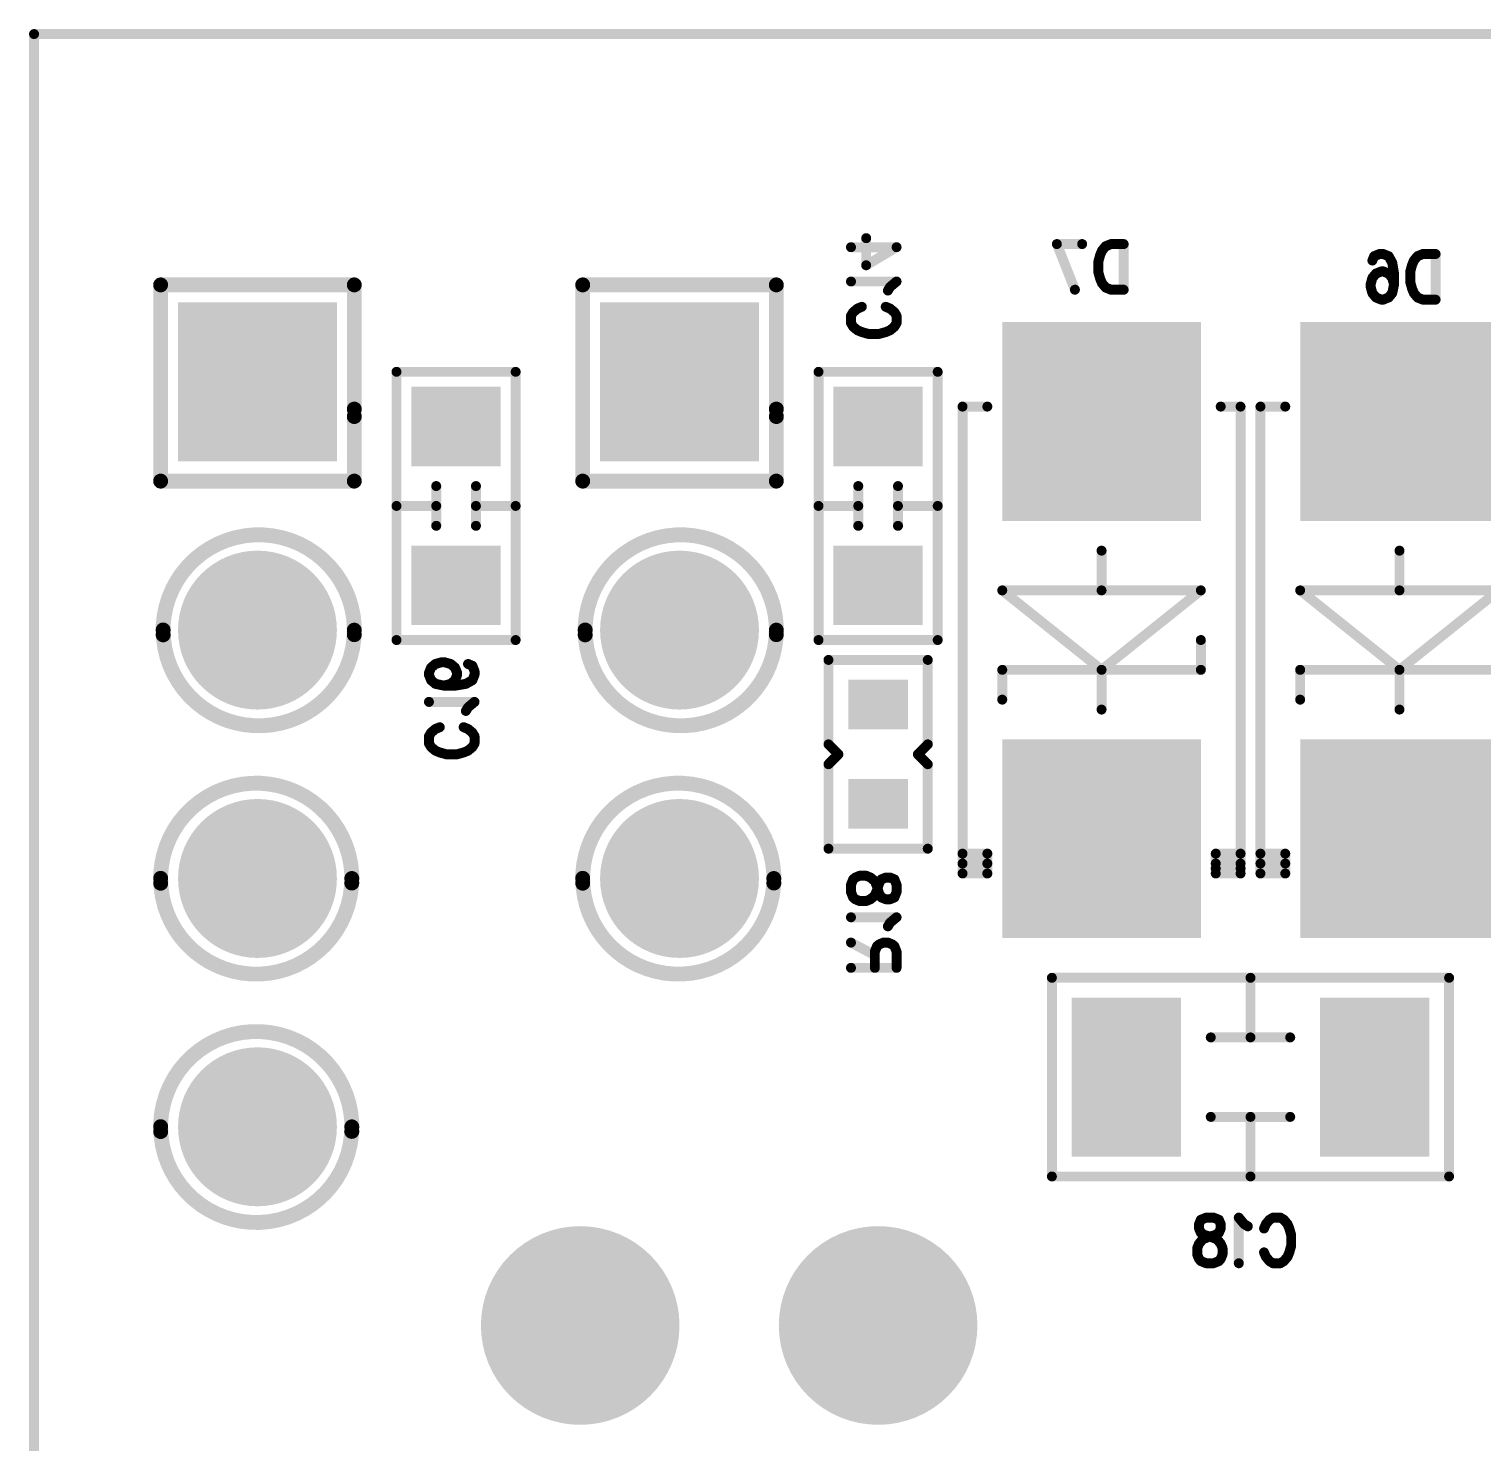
# Model space of a CAD drawing. Extents: x 100 to 134.1, y 89.8 to 141.6.
# Drawn here: x 99.95 to 114.59, y 127.32 to 141.55 of the extents above; entities that cross this region are included whole.
import ezdxf

# ---------------------------------------------------------------- set-up
doc = ezdxf.new("R2010")
doc.units = 0
doc.layers.get('0').update_dxf_attribs({"linetype": 'CONTINUOUS'})
doc.layers.add('MASK-BOTTOM_PHO', color=5, linetype='CONTINUOUS')
doc.layers.add('SILK-BOTTOM_PHO', color=14, linetype='CONTINUOUS')

# ---------------------------------------------------------------- blocks, each defined once
blk = doc.blocks.new('SQUARE_21')
blk.add_solid([(0.999998, 0.999998), (0.999998, -0.999998), (-0.999998, 0.999998), (-0.999998, -0.999998)])
blk = doc.blocks.new('SQUARE_28')
blk.add_solid([(0.799972, 0.799972), (0.799972, -0.799972), (-0.799972, 0.799972), (-0.799972, -0.799972)])
blk = doc.blocks.new('ROUND_49')
at = {"const_width": 0.799972}
blk.add_lwpolyline([(-0.399986, 0, 1), (0.399986, 0, 1)], format="xyb", close=True, dxfattribs=at)
blk = doc.blocks.new('ROUND_123')
at = {"const_width": 0.999998}
blk.add_lwpolyline([(-0.499998, 0, 1), (0.499998, 0, 1)], format="xyb", close=True, dxfattribs=at)
blk = doc.blocks.new('ROUND_1')
at = {"const_width": 0.050038}
blk.add_lwpolyline([(-0.025018, 0, 1), (0.025018, 0, 1)], format="xyb", close=True, dxfattribs=at)
blk = doc.blocks.new('SQUARE_16')
blk.add_solid([(0.250062, 0.250062), (0.250062, -0.250062), (-0.250062, 0.250062), (-0.250062, -0.250062)])
blk = doc.blocks.new('SQUARE_152')
blk.add_solid([(0.550036, 0.550036), (0.550036, -0.550036), (-0.550036, 0.550036), (-0.550036, -0.550036)])
blk = doc.blocks.new('SQUARE_165')
blk.add_solid([(0.40005, 0.40005), (0.40005, -0.40005), (-0.40005, 0.40005), (-0.40005, -0.40005)])
blk = doc.blocks.new('ROUND_61')
at = {"const_width": 0.075056}
blk.add_lwpolyline([(-0.037528, 0, 1), (0.037528, 0, 1)], format="xyb", close=True, dxfattribs=at)

msp = doc.modelspace()

# ---------------------------------------------------------------- linework, layer by layer
at = {"layer": 'MASK-BOTTOM_PHO'}
for points, const_width in [([(133.999986, 141.500098), (100.000054, 141.500098)], 0.100076), ([(100.000054, 141.500098), (100.000054, 100.000054)], 0.100076), ([(104.199944, 137.54989), (104.30002, 137.54989)], 0.8001), ([(108.450126, 137.54989), (108.549948, 137.54989)], 0.8001), ([(104.199944, 135.949944), (104.30002, 135.949944)], 0.8001), ([(108.450126, 135.949944), (108.549948, 135.949944)], 0.8001), ([(108.549948, 134.750048), (108.450126, 134.750048)], 0.500124), ([(108.549948, 133.75005), (108.450126, 133.75005)], 0.500124), ([(111.000032, 130.750056), (111.000032, 131.249928)], 1.100072), ([(113.4999, 130.750056), (113.4999, 131.249928)], 1.100072)]:
    msp.add_lwpolyline(points, dxfattribs=dict(at, const_width=const_width))
at = {"layer": 'SILK-BOTTOM_PHO'}
for points, const_width in [([(133.999986, 141.500098), (100.000054, 141.500098)], 0.100076), ([(100.000054, 141.500098), (100.000054, 100.000054)], 0.100076), ([(108.685838, 139.35456), (108.226606, 139.35456)], 0.100076), ([(108.379768, 139.172696), (108.379768, 139.445492)], 0.100076), ([(108.685838, 139.35456), (108.379768, 139.172696)], 0.100076), ([(110.300008, 139.386056), (110.481872, 138.92657)], 0.100076), ([(110.554516, 139.386056), (110.300008, 139.386056)], 0.100076), ([(110.79099, 139.363958), (110.754668, 139.32027)], 0.100076), ([(110.845346, 139.386056), (110.79099, 139.363958)], 0.100076), ([(110.972854, 139.386056), (110.845346, 139.386056)], 0.100076), ([(110.972854, 139.386056), (110.972854, 138.92657)], 0.100076), ([(110.73638, 139.276582), (110.718092, 139.21105)], 0.100076), ([(110.718092, 139.21105), (110.718092, 139.101576)], 0.100076), ([(110.754668, 139.32027), (110.73638, 139.276582)], 0.100076), ([(113.477294, 139.220194), (113.495328, 139.264136)], 0.100076), ([(113.495328, 139.264136), (113.549938, 139.28598)], 0.100076), ([(113.549938, 139.28598), (113.58626, 139.28598)], 0.100076), ([(113.58626, 139.28598), (113.64087, 139.264136)], 0.100076), ([(113.64087, 139.264136), (113.677192, 139.19835)], 0.100076), ([(113.677192, 139.19835), (113.69548, 139.08913)], 0.100076), ([(113.895378, 139.220194), (113.877344, 139.176506)], 0.100076), ([(113.9317, 139.264136), (113.895378, 139.220194)], 0.100076), ([(113.98631, 139.28598), (113.9317, 139.264136)], 0.100076), ([(114.113564, 139.28598), (113.98631, 139.28598)], 0.100076), ([(114.113564, 139.28598), (114.113564, 138.826494)], 0.100076), ([(110.718092, 139.101576), (110.73638, 139.036044)], 0.100076), ([(110.73638, 139.036044), (110.754668, 138.992102)], 0.100076), ([(113.459006, 138.979656), (113.477294, 139.045188)], 0.100076), ([(113.477294, 139.045188), (113.513616, 139.08913)], 0.100076), ([(113.513616, 139.08913), (113.568226, 139.110974)], 0.100076), ([(113.568226, 139.110974), (113.58626, 139.110974)], 0.100076), ([(113.58626, 139.110974), (113.64087, 139.08913)], 0.100076), ([(113.64087, 139.08913), (113.677192, 139.045188)], 0.100076), ([(113.677192, 139.045188), (113.69548, 138.979656)], 0.100076), ([(113.69548, 139.08913), (113.69548, 138.979656)], 0.100076), ([(113.877344, 139.176506), (113.859056, 139.110974)], 0.100076), ([(113.859056, 139.110974), (113.859056, 139.0015)], 0.100076), ([(103.225092, 138.975084), (101.27488, 138.975084)], 0.150114), ([(101.27488, 138.975084), (101.27488, 136.99998)], 0.150114), ([(103.225092, 137.649966), (103.225092, 138.975084)], 0.150114), ([(107.47502, 138.975084), (105.525062, 138.975084)], 0.150114), ([(105.525062, 138.975084), (105.525062, 136.99998)], 0.150114), ([(107.47502, 137.649966), (107.47502, 138.975084)], 0.150114), ([(108.685838, 139.00912), (108.226606, 139.00912)], 0.100076), ([(108.598462, 138.918188), (108.620306, 138.95451)], 0.100076), ([(108.620306, 138.95451), (108.685838, 139.00912)], 0.100076), ([(110.754668, 138.992102), (110.79099, 138.948414)], 0.100076), ([(110.79099, 138.948414), (110.845346, 138.92657)], 0.100076), ([(110.845346, 138.92657), (110.972854, 138.92657)], 0.100076), ([(113.459006, 138.957812), (113.459006, 138.979656)], 0.100076), ([(113.477294, 138.89228), (113.459006, 138.957812)], 0.100076), ([(113.513616, 138.848338), (113.477294, 138.89228)], 0.100076), ([(113.677192, 138.89228), (113.64087, 138.848338)], 0.100076), ([(113.69548, 138.979656), (113.677192, 138.89228)], 0.100076), ([(113.859056, 139.0015), (113.877344, 138.935968)], 0.100076), ([(113.877344, 138.935968), (113.895378, 138.89228)], 0.100076), ([(113.895378, 138.89228), (113.9317, 138.848338)], 0.100076), ([(108.292138, 138.736324), (108.335826, 138.754612)], 0.100076), ([(108.576618, 138.754612), (108.620306, 138.736324)], 0.100076), ([(113.568226, 138.826494), (113.513616, 138.848338)], 0.100076), ([(113.58626, 138.826494), (113.568226, 138.826494)], 0.100076), ([(113.64087, 138.848338), (113.58626, 138.826494)], 0.100076), ([(113.9317, 138.848338), (113.98631, 138.826494)], 0.100076), ([(113.98631, 138.826494), (114.113564, 138.826494)], 0.100076), ([(108.226606, 138.66368), (108.24845, 138.700002)], 0.100076), ([(108.226606, 138.591036), (108.226606, 138.66368)], 0.100076), ([(108.24845, 138.700002), (108.292138, 138.736324)], 0.100076), ([(108.620306, 138.736324), (108.663994, 138.700002)], 0.100076), ([(108.663994, 138.700002), (108.685838, 138.66368)], 0.100076), ([(108.685838, 138.66368), (108.685838, 138.591036)], 0.100076), ([(108.24845, 138.55446), (108.226606, 138.591036)], 0.100076), ([(108.292138, 138.518138), (108.24845, 138.55446)], 0.100076), ([(108.335826, 138.500104), (108.292138, 138.518138)], 0.100076), ([(108.401612, 138.481816), (108.335826, 138.500104)], 0.100076), ([(108.510832, 138.481816), (108.401612, 138.481816)], 0.100076), ([(108.576618, 138.500104), (108.510832, 138.481816)], 0.100076), ([(108.620306, 138.518138), (108.576618, 138.500104)], 0.100076), ([(108.663994, 138.55446), (108.620306, 138.518138)], 0.100076), ([(108.685838, 138.591036), (108.663994, 138.55446)], 0.100076), ([(104.84993, 138.100054), (103.650034, 138.100054)], 0.100076), ([(103.650034, 138.100054), (103.650034, 135.400034)], 0.100076), ([(104.84993, 135.400034), (104.84993, 138.100054)], 0.100076), ([(109.100112, 138.100054), (107.899962, 138.100054)], 0.100076), ([(107.899962, 138.100054), (107.899962, 135.400034)], 0.100076), ([(109.100112, 135.400034), (109.100112, 138.100054)], 0.100076), ([(103.225092, 136.99998), (103.225092, 137.724896)], 0.150114), ([(107.47502, 136.99998), (107.47502, 137.724896)], 0.150114), ([(109.599984, 137.750042), (109.350048, 137.750042)], 0.100076), ([(109.350048, 137.750042), (109.350048, 133.150102)], 0.100076), ([(111.949992, 137.750042), (112.14989, 137.750042)], 0.100076), ([(112.14989, 137.750042), (112.14989, 133.150102)], 0.100076), ([(112.599978, 137.750042), (112.350042, 137.750042)], 0.100076), ([(112.350042, 137.750042), (112.350042, 133.150102)], 0.100076), ([(101.27488, 136.99998), (103.225092, 136.99998)], 0.150114), ([(105.525062, 136.99998), (107.47502, 136.99998)], 0.150114), ([(104.050084, 136.549892), (104.050084, 136.949942)], 0.100076), ([(104.44988, 136.549892), (104.44988, 136.949942)], 0.100076), ([(108.300012, 136.549892), (108.300012, 136.949942)], 0.100076), ([(108.700062, 136.549892), (108.700062, 136.949942)], 0.100076), ([(103.650034, 136.750044), (104.050084, 136.750044)], 0.100076), ([(104.84993, 136.750044), (104.44988, 136.750044)], 0.100076), ([(107.899962, 136.750044), (108.300012, 136.750044)], 0.100076), ([(109.100112, 136.750044), (108.700062, 136.750044)], 0.100076), ([(110.750096, 135.899906), (110.750096, 136.299956)], 0.100076), ([(113.75009, 135.899906), (113.75009, 136.299956)], 0.100076), ([(109.750098, 135.899906), (111.750094, 135.899906)], 0.100076), ([(110.750096, 135.10006), (109.750098, 135.899906)], 0.100076), ([(111.750094, 135.899906), (110.750096, 135.10006)], 0.100076), ([(112.750092, 135.899906), (114.750088, 135.899906)], 0.100076), ([(113.75009, 135.10006), (112.750092, 135.899906)], 0.100076), ([(114.750088, 135.899906), (113.75009, 135.10006)], 0.100076), ([(103.650034, 135.400034), (104.84993, 135.400034)], 0.100076), ([(107.899962, 135.400034), (109.100112, 135.400034)], 0.100076), ([(111.750094, 135.10006), (111.750094, 135.400034)], 0.100076), ([(103.976678, 135.068056), (103.998522, 135.122666)], 0.100076), ([(103.998522, 135.122666), (104.04221, 135.158988)], 0.100076), ([(104.04221, 135.158988), (104.107742, 135.177276)], 0.100076), ([(104.107742, 135.177276), (104.129586, 135.177276)], 0.100076), ([(104.129586, 135.177276), (104.195372, 135.158988)], 0.100076), ([(104.195372, 135.158988), (104.23906, 135.122666)], 0.100076), ([(104.23906, 135.122666), (104.260904, 135.068056)], 0.100076), ([(104.370378, 135.158988), (104.414066, 135.140954)], 0.100076), ([(104.414066, 135.140954), (104.43591, 135.086344)], 0.100076), ([(104.43591, 135.086344), (104.43591, 135.050022)], 0.100076), ([(108.000038, 135.199882), (109.000036, 135.199882)], 0.100076), ([(108.000038, 134.349998), (108.000038, 135.199882)], 0.100076), ([(109.000036, 135.199882), (109.000036, 134.349998)], 0.100076), ([(109.750098, 134.800086), (109.750098, 135.10006)], 0.100076), ([(109.750098, 135.10006), (111.750094, 135.10006)], 0.100076), ([(110.750096, 135.10006), (110.750096, 134.70001)], 0.100076), ([(112.750092, 134.800086), (112.750092, 135.10006)], 0.100076), ([(112.750092, 135.10006), (114.750088, 135.10006)], 0.100076), ([(113.75009, 135.10006), (113.75009, 134.70001)], 0.100076), ([(103.976678, 135.050022), (103.976678, 135.068056)], 0.100076), ([(103.998522, 134.995412), (103.976678, 135.050022)], 0.100076), ([(104.04221, 134.95909), (103.998522, 134.995412)], 0.100076), ([(104.129586, 134.940802), (104.04221, 134.95909)], 0.100076), ([(104.195372, 134.95909), (104.129586, 134.940802)], 0.100076), ([(104.23906, 134.940802), (104.129586, 134.940802)], 0.100076), ([(104.23906, 134.995412), (104.195372, 134.95909)], 0.100076), ([(104.260904, 135.050022), (104.23906, 134.995412)], 0.100076), ([(104.348534, 134.95909), (104.23906, 134.940802)], 0.100076), ([(104.260904, 135.068056), (104.260904, 135.050022)], 0.100076), ([(104.414066, 134.995412), (104.348534, 134.95909)], 0.100076), ([(104.43591, 135.050022), (104.414066, 134.995412)], 0.100076), ([(104.43591, 134.777226), (103.976678, 134.777226)], 0.100076), ([(104.348534, 134.686294), (104.370378, 134.722616)], 0.100076), ([(104.370378, 134.722616), (104.43591, 134.777226)], 0.100076), ([(103.998522, 134.468108), (104.04221, 134.50443)], 0.100076), ([(104.04221, 134.50443), (104.085898, 134.522718)], 0.100076), ([(104.326436, 134.522718), (104.370378, 134.50443)], 0.100076), ([(104.370378, 134.50443), (104.414066, 134.468108)], 0.100076), ([(103.976678, 134.431786), (103.998522, 134.468108)], 0.100076), ([(103.976678, 134.359142), (103.976678, 134.431786)], 0.100076), ([(103.998522, 134.32282), (103.976678, 134.359142)], 0.100076), ([(104.414066, 134.468108), (104.43591, 134.431786)], 0.100076), ([(104.43591, 134.359142), (104.414066, 134.32282)], 0.100076), ([(104.43591, 134.431786), (104.43591, 134.359142)], 0.100076), ([(108.100114, 134.249922), (108.000038, 134.349998)], 0.100076), ([(109.000036, 134.349998), (108.89996, 134.249922)], 0.100076), ([(104.04221, 134.286244), (103.998522, 134.32282)], 0.100076), ([(104.085898, 134.26821), (104.04221, 134.286244)], 0.100076), ([(104.151684, 134.249922), (104.085898, 134.26821)], 0.100076), ([(104.260904, 134.249922), (104.151684, 134.249922)], 0.100076), ([(104.326436, 134.26821), (104.260904, 134.249922)], 0.100076), ([(104.370378, 134.286244), (104.326436, 134.26821)], 0.100076), ([(104.414066, 134.32282), (104.370378, 134.286244)], 0.100076), ([(108.000038, 134.1501), (108.100114, 134.249922)], 0.100076), ([(108.89996, 134.249922), (109.000036, 134.1501)], 0.100076), ([(108.000038, 133.299962), (108.000038, 134.1501)], 0.100076), ([(109.000036, 134.1501), (109.000036, 133.299962)], 0.100076), ([(109.000036, 133.299962), (108.000038, 133.299962)], 0.100076), ([(109.350048, 133.249924), (109.350048, 133.050026)], 0.100076), ([(109.599984, 133.249924), (109.350048, 133.249924)], 0.100076), ([(109.599984, 133.050026), (109.599984, 133.249924)], 0.100076), ([(111.899954, 133.249924), (111.899954, 133.050026)], 0.100076), ([(112.14989, 133.249924), (111.899954, 133.249924)], 0.100076), ([(112.14989, 133.050026), (112.14989, 133.249924)], 0.100076), ([(112.350042, 133.249924), (112.350042, 133.050026)], 0.100076), ([(112.599978, 133.249924), (112.350042, 133.249924)], 0.100076), ([(112.599978, 133.050026), (112.599978, 133.249924)], 0.100076), ([(109.350048, 133.150102), (109.599984, 133.150102)], 0.100076), ([(109.350048, 133.050026), (109.599984, 133.050026)], 0.100076), ([(112.14989, 133.150102), (111.899954, 133.150102)], 0.100076), ([(111.899954, 133.100064), (112.14989, 133.100064)], 0.100076), ([(111.899954, 133.050026), (112.14989, 133.050026)], 0.100076), ([(112.350042, 133.150102), (112.599978, 133.150102)], 0.100076), ([(112.350042, 133.050026), (112.599978, 133.050026)], 0.100076), ([(108.24845, 132.990844), (108.226606, 132.936488)], 0.100076), ([(108.226606, 132.936488), (108.226606, 132.86359)], 0.100076), ([(108.270294, 133.009132), (108.24845, 132.990844)], 0.100076), ([(108.313982, 133.027166), (108.270294, 133.009132)], 0.100076), ([(108.379768, 133.027166), (108.313982, 133.027166)], 0.100076), ([(108.423456, 133.009132), (108.379768, 133.027166)], 0.100076), ([(108.467144, 132.97281), (108.423456, 133.009132)], 0.100076), ([(108.488988, 132.9182), (108.467144, 132.97281)], 0.100076), ([(108.488988, 132.881878), (108.510832, 132.954522)], 0.100076), ([(108.510832, 132.845556), (108.488988, 132.9182)], 0.100076), ([(108.510832, 132.954522), (108.53293, 132.990844)], 0.100076), ([(108.53293, 132.990844), (108.576618, 133.009132)], 0.100076), ([(108.576618, 133.009132), (108.620306, 133.009132)], 0.100076), ([(108.620306, 133.009132), (108.663994, 132.990844)], 0.100076), ([(108.663994, 132.990844), (108.685838, 132.936488)], 0.100076), ([(108.685838, 132.936488), (108.685838, 132.86359)], 0.100076), ([(108.226606, 132.86359), (108.24845, 132.80898)], 0.100076), ([(108.24845, 132.80898), (108.270294, 132.790946)], 0.100076), ([(108.270294, 132.790946), (108.313982, 132.772658)], 0.100076), ([(108.313982, 132.772658), (108.379768, 132.772658)], 0.100076), ([(108.379768, 132.772658), (108.423456, 132.790946)], 0.100076), ([(108.423456, 132.790946), (108.467144, 132.827268)], 0.100076), ([(108.467144, 132.827268), (108.488988, 132.881878)], 0.100076), ([(108.53293, 132.80898), (108.510832, 132.845556)], 0.100076), ([(108.576618, 132.790946), (108.53293, 132.80898)], 0.100076), ([(108.620306, 132.790946), (108.576618, 132.790946)], 0.100076), ([(108.663994, 132.80898), (108.620306, 132.790946)], 0.100076), ([(108.685838, 132.86359), (108.663994, 132.80898)], 0.100076), ([(108.685838, 132.609082), (108.226606, 132.609082)], 0.100076), ([(108.620306, 132.554472), (108.685838, 132.609082)], 0.100076), ([(108.598462, 132.51815), (108.620306, 132.554472)], 0.100076), ([(108.467144, 132.22732), (108.226606, 132.354574)], 0.100076), ([(108.488988, 132.318252), (108.467144, 132.263642)], 0.100076), ([(108.510832, 132.336286), (108.488988, 132.318252)], 0.100076), ([(108.554774, 132.354574), (108.510832, 132.336286)], 0.100076), ([(108.598462, 132.354574), (108.554774, 132.354574)], 0.100076), ([(108.64215, 132.336286), (108.598462, 132.354574)], 0.100076), ([(108.663994, 132.318252), (108.64215, 132.336286)], 0.100076), ([(108.685838, 132.263642), (108.663994, 132.318252)], 0.100076), ([(108.467144, 132.263642), (108.467144, 132.100066)], 0.100076), ([(108.685838, 132.100066), (108.685838, 132.263642)], 0.100076), ([(108.685838, 132.100066), (108.226606, 132.100066)], 0.100076), ([(114.249962, 131.99999), (110.24997, 131.99999)], 0.100076), ([(110.24997, 131.99999), (110.24997, 129.999994)], 0.100076), ([(112.249966, 131.99999), (112.249966, 131.400042)], 0.100076), ([(114.249962, 129.999994), (114.249962, 131.99999)], 0.100076), ([(112.650016, 131.400042), (111.849916, 131.400042)], 0.100076), ([(112.650016, 130.599942), (111.849916, 130.599942)], 0.100076), ([(112.249966, 130.599942), (112.249966, 129.999994)], 0.100076), ([(110.24997, 129.999994), (114.249962, 129.999994)], 0.100076), ([(111.731806, 129.520188), (111.750094, 129.56413)], 0.100076), ([(111.731806, 129.4765), (111.731806, 129.520188)], 0.100076), ([(111.750094, 129.56413), (111.80445, 129.585974)], 0.100076), ([(111.80445, 129.585974), (111.877348, 129.585974)], 0.100076), ([(111.877348, 129.585974), (111.931704, 129.56413)], 0.100076), ([(111.931704, 129.56413), (111.949992, 129.520188)], 0.100076), ([(111.949992, 129.520188), (111.949992, 129.4765)], 0.100076), ([(112.186466, 129.520188), (112.131856, 129.585974)], 0.100076), ([(112.131856, 129.585974), (112.131856, 129.126488)], 0.100076), ([(112.222788, 129.498344), (112.186466, 129.520188)], 0.100076), ([(112.386364, 129.4765), (112.404652, 129.520188)], 0.100076), ([(112.404652, 129.520188), (112.440974, 129.56413)], 0.100076), ([(112.440974, 129.56413), (112.477296, 129.585974)], 0.100076), ([(112.477296, 129.585974), (112.54994, 129.585974)], 0.100076), ([(112.54994, 129.585974), (112.586262, 129.56413)], 0.100076), ([(112.586262, 129.56413), (112.622838, 129.520188)], 0.100076), ([(112.622838, 129.520188), (112.640872, 129.4765)], 0.100076), ([(111.750094, 129.432812), (111.731806, 129.4765)], 0.100076), ([(111.786416, 129.410968), (111.750094, 129.432812)], 0.100076), ([(111.822738, 129.389124), (111.768128, 129.36728)], 0.100076), ([(111.85906, 129.389124), (111.786416, 129.410968)], 0.100076), ([(111.895382, 129.410968), (111.822738, 129.389124)], 0.100076), ([(111.91367, 129.36728), (111.85906, 129.389124)], 0.100076), ([(111.931704, 129.432812), (111.895382, 129.410968)], 0.100076), ([(111.949992, 129.4765), (111.931704, 129.432812)], 0.100076), ([(112.640872, 129.4765), (112.65916, 129.410968)], 0.100076), ([(112.65916, 129.410968), (112.65916, 129.301494)], 0.100076), ([(111.731806, 129.323338), (111.713518, 129.27965)], 0.100076), ([(111.713518, 129.27965), (111.713518, 129.214118)], 0.100076), ([(111.768128, 129.36728), (111.731806, 129.323338)], 0.100076), ([(111.949992, 129.323338), (111.91367, 129.36728)], 0.100076), ([(111.96828, 129.27965), (111.949992, 129.323338)], 0.100076), ([(111.96828, 129.214118), (111.96828, 129.27965)], 0.100076), ([(112.404652, 129.192274), (112.386364, 129.235962)], 0.100076), ([(112.640872, 129.235962), (112.622838, 129.192274)], 0.100076), ([(112.65916, 129.301494), (112.640872, 129.235962)], 0.100076), ([(111.713518, 129.214118), (111.731806, 129.17043)], 0.100076), ([(111.731806, 129.17043), (111.750094, 129.148332)], 0.100076), ([(111.750094, 129.148332), (111.80445, 129.126488)], 0.100076), ([(111.80445, 129.126488), (111.877348, 129.126488)], 0.100076), ([(111.877348, 129.126488), (111.931704, 129.148332)], 0.100076), ([(111.931704, 129.148332), (111.949992, 129.17043)], 0.100076), ([(111.949992, 129.17043), (111.96828, 129.214118)], 0.100076), ([(112.440974, 129.148332), (112.404652, 129.192274)], 0.100076), ([(112.477296, 129.126488), (112.440974, 129.148332)], 0.100076), ([(112.54994, 129.126488), (112.477296, 129.126488)], 0.100076), ([(112.586262, 129.148332), (112.54994, 129.126488)], 0.100076), ([(112.622838, 129.192274), (112.586262, 129.148332)], 0.100076)]:
    msp.add_lwpolyline(points, dxfattribs=dict(at, const_width=const_width))
at = {"layer": 'SILK-BOTTOM_PHO', "const_width": 0.150114}
for points in [[(103.225092, 135.453882, 1.0455973), (101.300026, 135.452358)], [(107.47502, 135.453882, 1.0455909), (105.549954, 135.452358)], [(101.300026, 135.501126, 1.000924), (103.225092, 135.499348)], [(105.549954, 135.501126, 1.000924), (107.47502, 135.499348)], [(103.199946, 132.954014, 1.0454787), (101.275134, 132.952236)], [(107.450128, 132.954014, 1.0454509), (105.525062, 132.952236)], [(101.27488, 133.001004, 1.000792), (103.199946, 132.99948)], [(105.525062, 133.001004, 1.000792), (107.449874, 132.99948)], [(103.199946, 130.453892, 1.0455753), (101.275134, 130.452368)], [(101.27488, 130.501136, 1.000924), (103.199946, 130.499358)]]:
    msp.add_lwpolyline(points, format="xyb", dxfattribs=at)

# ---------------------------------------------------------------- block references
at = {"layer": 'MASK-BOTTOM_PHO'}
for name, p in [('ROUND_1', (100.000054, 141.500098)), ('SQUARE_28', (102.249986, 137.999978)), ('SQUARE_28', (106.499914, 137.999978)), ('SQUARE_21', (110.750096, 137.599928)), ('SQUARE_21', (113.75009, 137.599928)), ('SQUARE_165', (104.199944, 137.54989)), ('SQUARE_165', (104.30002, 137.54989)), ('SQUARE_165', (108.450126, 137.54989)), ('SQUARE_165', (108.549948, 137.54989)), ('SQUARE_165', (104.199944, 135.949944)), ('SQUARE_165', (104.30002, 135.949944)), ('SQUARE_165', (108.450126, 135.949944)), ('SQUARE_165', (108.549948, 135.949944)), ('ROUND_49', (102.249986, 135.50011)), ('ROUND_49', (106.499914, 135.50011)), ('SQUARE_16', (108.450126, 134.750048)), ('SQUARE_16', (108.549948, 134.750048)), ('SQUARE_21', (110.750096, 133.400038)), ('SQUARE_21', (113.75009, 133.400038)), ('SQUARE_16', (108.450126, 133.75005)), ('SQUARE_16', (108.549948, 133.75005)), ('ROUND_49', (102.249986, 132.999988)), ('ROUND_49', (106.499914, 132.999988)), ('SQUARE_152', (111.000032, 131.249928)), ('SQUARE_152', (113.4999, 131.249928)), ('ROUND_49', (102.249986, 130.50012)), ('SQUARE_152', (111.000032, 130.750056)), ('SQUARE_152', (113.4999, 130.750056)), ('ROUND_123', (105.499916, 128.500124)), ('ROUND_123', (108.49991, 128.500124))]:
    msp.add_blockref(name, p, dxfattribs=at)
at = {"layer": 'SILK-BOTTOM_PHO'}
for name, p in [('ROUND_1', (100.000054, 141.500098)), ('ROUND_1', (108.226606, 139.35456)), ('ROUND_1', (108.379768, 139.445492)), ('ROUND_1', (108.685838, 139.35456)), ('ROUND_1', (108.685838, 139.35456)), ('ROUND_1', (110.300008, 139.386056)), ('ROUND_1', (110.300008, 139.386056)), ('ROUND_1', (110.554516, 139.386056)), ('ROUND_1', (110.79099, 139.363958)), ('ROUND_1', (110.845346, 139.386056)), ('ROUND_1', (110.972854, 139.386056)), ('ROUND_1', (110.972854, 139.386056)), ('ROUND_1', (110.718092, 139.21105)), ('ROUND_1', (110.73638, 139.276582)), ('ROUND_1', (110.754668, 139.32027)), ('ROUND_1', (113.477294, 139.220194)), ('ROUND_1', (113.495328, 139.264136)), ('ROUND_1', (113.549938, 139.28598)), ('ROUND_1', (113.58626, 139.28598)), ('ROUND_1', (113.64087, 139.264136)), ('ROUND_1', (113.677192, 139.19835)), ('ROUND_1', (113.895378, 139.220194)), ('ROUND_1', (113.9317, 139.264136)), ('ROUND_1', (113.98631, 139.28598)), ('ROUND_1', (114.113564, 139.28598)), ('ROUND_1', (114.113564, 139.28598)), ('ROUND_1', (108.379768, 139.172696)), ('ROUND_1', (110.718092, 139.101576)), ('ROUND_1', (110.73638, 139.036044)), ('ROUND_1', (113.477294, 139.045188)), ('ROUND_1', (113.513616, 139.08913)), ('ROUND_1', (113.568226, 139.110974)), ('ROUND_1', (113.58626, 139.110974)), ('ROUND_1', (113.64087, 139.08913)), ('ROUND_1', (113.677192, 139.045188)), ('ROUND_1', (113.69548, 139.08913)), ('ROUND_1', (113.859056, 139.110974)), ('ROUND_1', (113.877344, 139.176506)), ('ROUND_61', (101.27488, 138.975084)), ('ROUND_61', (103.225092, 138.975084)), ('ROUND_61', (105.525062, 138.975084)), ('ROUND_61', (107.47502, 138.975084)), ('ROUND_1', (108.226606, 139.00912)), ('ROUND_1', (108.598462, 138.918188)), ('ROUND_1', (108.620306, 138.95451)), ('ROUND_1', (108.685838, 139.00912)), ('ROUND_1', (110.481872, 138.92657)), ('ROUND_1', (110.754668, 138.992102)), ('ROUND_1', (110.79099, 138.948414)), ('ROUND_1', (110.845346, 138.92657)), ('ROUND_1', (110.972854, 138.92657)), ('ROUND_1', (110.972854, 138.92657)), ('ROUND_1', (113.459006, 138.979656)), ('ROUND_1', (113.459006, 138.957812)), ('ROUND_1', (113.477294, 138.89228)), ('ROUND_1', (113.677192, 138.89228)), ('ROUND_1', (113.69548, 138.979656)), ('ROUND_1', (113.69548, 138.979656)), ('ROUND_1', (113.859056, 139.0015)), ('ROUND_1', (113.877344, 138.935968)), ('ROUND_1', (113.895378, 138.89228)), ('ROUND_1', (108.335826, 138.754612)), ('ROUND_1', (108.576618, 138.754612)), ('ROUND_1', (113.513616, 138.848338)), ('ROUND_1', (113.568226, 138.826494)), ('ROUND_1', (113.58626, 138.826494)), ('ROUND_1', (113.64087, 138.848338)), ('ROUND_1', (113.9317, 138.848338)), ('ROUND_1', (113.98631, 138.826494)), ('ROUND_1', (114.113564, 138.826494)), ('ROUND_1', (114.113564, 138.826494)), ('ROUND_1', (108.226606, 138.66368)), ('ROUND_1', (108.24845, 138.700002)), ('ROUND_1', (108.292138, 138.736324)), ('ROUND_1', (108.620306, 138.736324)), ('ROUND_1', (108.663994, 138.700002)), ('ROUND_1', (108.685838, 138.66368)), ('ROUND_1', (108.226606, 138.591036)), ('ROUND_1', (108.226606, 138.591036)), ('ROUND_1', (108.24845, 138.55446)), ('ROUND_1', (108.292138, 138.518138)), ('ROUND_1', (108.335826, 138.500104)), ('ROUND_1', (108.401612, 138.481816)), ('ROUND_1', (108.510832, 138.481816)), ('ROUND_1', (108.576618, 138.500104)), ('ROUND_1', (108.620306, 138.518138)), ('ROUND_1', (108.663994, 138.55446)), ('ROUND_1', (108.685838, 138.591036)), ('ROUND_1', (108.685838, 138.591036)), ('ROUND_1', (103.650034, 138.100054)), ('ROUND_1', (104.84993, 138.100054)), ('ROUND_1', (107.899962, 138.100054)), ('ROUND_1', (109.100112, 138.100054)), ('ROUND_61', (103.225092, 137.724896)), ('ROUND_61', (107.47502, 137.724896)), ('ROUND_1', (109.350048, 137.750042)), ('ROUND_1', (109.599984, 137.750042)), ('ROUND_1', (111.949992, 137.750042)), ('ROUND_1', (112.14989, 137.750042)), ('ROUND_1', (112.350042, 137.750042)), ('ROUND_1', (112.599978, 137.750042)), ('ROUND_61', (103.225092, 137.649966)), ('ROUND_61', (107.47502, 137.649966)), ('ROUND_61', (101.27488, 136.99998)), ('ROUND_61', (103.225092, 136.99998)), ('ROUND_61', (105.525062, 136.99998)), ('ROUND_61', (107.47502, 136.99998)), ('ROUND_1', (104.050084, 136.949942)), ('ROUND_1', (104.44988, 136.949942)), ('ROUND_1', (108.300012, 136.949942)), ('ROUND_1', (108.700062, 136.949942)), ('ROUND_1', (103.650034, 136.750044)), ('ROUND_1', (104.050084, 136.750044)), ('ROUND_1', (104.44988, 136.750044)), ('ROUND_1', (104.84993, 136.750044)), ('ROUND_1', (107.899962, 136.750044)), ('ROUND_1', (108.300012, 136.750044)), ('ROUND_1', (108.700062, 136.750044)), ('ROUND_1', (109.100112, 136.750044)), ('ROUND_1', (104.050084, 136.549892)), ('ROUND_1', (104.44988, 136.549892)), ('ROUND_1', (108.300012, 136.549892)), ('ROUND_1', (108.700062, 136.549892)), ('ROUND_1', (110.750096, 136.299956)), ('ROUND_1', (113.75009, 136.299956)), ('ROUND_1', (109.750098, 135.899906)), ('ROUND_1', (109.750098, 135.899906)), ('ROUND_1', (110.750096, 135.899906)), ('ROUND_1', (111.750094, 135.899906)), ('ROUND_1', (112.750092, 135.899906)), ('ROUND_1', (112.750092, 135.899906)), ('ROUND_1', (113.75009, 135.899906)), ('ROUND_61', (101.300026, 135.501126)), ('ROUND_61', (103.225092, 135.499348)), ('ROUND_61', (105.549954, 135.501126)), ('ROUND_61', (107.47502, 135.499348)), ('ROUND_61', (101.300026, 135.452358)), ('ROUND_61', (103.225092, 135.453882)), ('ROUND_1', (103.650034, 135.400034)), ('ROUND_1', (104.84993, 135.400034)), ('ROUND_1', (104.84993, 135.400034)), ('ROUND_61', (105.549954, 135.452358)), ('ROUND_61', (107.47502, 135.453882)), ('ROUND_1', (107.899962, 135.400034)), ('ROUND_1', (109.100112, 135.400034)), ('ROUND_1', (109.100112, 135.400034)), ('ROUND_1', (111.750094, 135.400034)), ('ROUND_1', (103.998522, 135.122666)), ('ROUND_1', (104.04221, 135.158988)), ('ROUND_1', (104.107742, 135.177276)), ('ROUND_1', (104.129586, 135.177276)), ('ROUND_1', (104.195372, 135.158988)), ('ROUND_1', (104.23906, 135.122666)), ('ROUND_1', (104.370378, 135.158988)), ('ROUND_1', (104.414066, 135.140954)), ('ROUND_1', (104.43591, 135.086344)), ('ROUND_1', (108.000038, 135.199882)), ('ROUND_1', (108.000038, 135.199882)), ('ROUND_1', (109.000036, 135.199882)), ('ROUND_1', (109.750098, 135.10006)), ('ROUND_1', (110.750096, 135.10006)), ('ROUND_1', (110.750096, 135.10006)), ('ROUND_1', (111.750094, 135.10006)), ('ROUND_1', (112.750092, 135.10006)), ('ROUND_1', (113.75009, 135.10006)), ('ROUND_1', (113.75009, 135.10006)), ('ROUND_1', (103.976678, 135.068056)), ('ROUND_1', (103.976678, 135.050022)), ('ROUND_1', (103.998522, 134.995412)), ('ROUND_1', (104.04221, 134.95909)), ('ROUND_1', (104.129586, 134.940802)), ('ROUND_1', (104.129586, 134.940802)), ('ROUND_1', (104.195372, 134.95909)), ('ROUND_1', (104.23906, 134.995412)), ('ROUND_1', (104.23906, 134.940802)), ('ROUND_1', (104.260904, 135.068056)), ('ROUND_1', (104.260904, 135.050022)), ('ROUND_1', (104.348534, 134.95909)), ('ROUND_1', (104.414066, 134.995412)), ('ROUND_1', (104.43591, 135.050022)), ('ROUND_1', (109.750098, 134.800086)), ('ROUND_1', (112.750092, 134.800086)), ('ROUND_1', (103.976678, 134.777226)), ('ROUND_1', (104.348534, 134.686294)), ('ROUND_1', (104.370378, 134.722616)), ('ROUND_1', (104.43591, 134.777226)), ('ROUND_1', (110.750096, 134.70001)), ('ROUND_1', (113.75009, 134.70001)), ('ROUND_1', (104.04221, 134.50443)), ('ROUND_1', (104.085898, 134.522718)), ('ROUND_1', (104.326436, 134.522718)), ('ROUND_1', (104.370378, 134.50443)), ('ROUND_1', (103.976678, 134.431786)), ('ROUND_1', (103.976678, 134.359142)), ('ROUND_1', (103.998522, 134.468108)), ('ROUND_1', (104.414066, 134.468108)), ('ROUND_1', (104.43591, 134.431786)), ('ROUND_1', (104.43591, 134.359142)), ('ROUND_1', (108.000038, 134.349998)), ('ROUND_1', (109.000036, 134.349998)), ('ROUND_1', (103.998522, 134.32282)), ('ROUND_1', (104.04221, 134.286244)), ('ROUND_1', (104.085898, 134.26821)), ('ROUND_1', (104.151684, 134.249922)), ('ROUND_1', (104.260904, 134.249922)), ('ROUND_1', (104.326436, 134.26821)), ('ROUND_1', (104.326436, 134.26821)), ('ROUND_1', (104.370378, 134.286244)), ('ROUND_1', (104.414066, 134.32282)), ('ROUND_1', (108.100114, 134.249922)), ('ROUND_1', (108.89996, 134.249922)), ('ROUND_1', (108.000038, 134.1501)), ('ROUND_1', (109.000036, 134.1501)), ('ROUND_1', (108.000038, 133.299962)), ('ROUND_1', (109.000036, 133.299962)), ('ROUND_1', (109.350048, 133.249924)), ('ROUND_1', (109.350048, 133.249924)), ('ROUND_1', (109.599984, 133.249924)), ('ROUND_1', (111.899954, 133.249924)), ('ROUND_1', (111.899954, 133.249924)), ('ROUND_1', (112.14989, 133.249924)), ('ROUND_1', (112.350042, 133.249924)), ('ROUND_1', (112.350042, 133.249924)), ('ROUND_1', (112.599978, 133.249924)), ('ROUND_1', (109.350048, 133.150102)), ('ROUND_1', (109.350048, 133.150102)), ('ROUND_1', (109.350048, 133.050026)), ('ROUND_1', (109.599984, 133.150102)), ('ROUND_1', (109.599984, 133.050026)), ('ROUND_1', (111.899954, 133.150102)), ('ROUND_1', (111.899954, 133.100064)), ('ROUND_1', (111.899954, 133.050026)), ('ROUND_1', (112.14989, 133.150102)), ('ROUND_1', (112.14989, 133.100064)), ('ROUND_1', (112.14989, 133.050026)), ('ROUND_1', (112.350042, 133.150102)), ('ROUND_1', (112.350042, 133.150102)), ('ROUND_1', (112.350042, 133.050026)), ('ROUND_1', (112.599978, 133.150102)), ('ROUND_1', (112.599978, 133.050026)), ('ROUND_61', (101.27488, 133.001004)), ('ROUND_61', (101.275134, 132.952236)), ('ROUND_61', (103.199946, 132.99948)), ('ROUND_61', (103.199946, 132.954014)), ('ROUND_61', (105.525062, 133.001004)), ('ROUND_61', (105.525062, 132.952236)), ('ROUND_61', (107.449874, 132.99948)), ('ROUND_61', (107.450128, 132.954014)), ('ROUND_1', (108.226606, 132.936488)), ('ROUND_1', (108.24845, 132.990844)), ('ROUND_1', (108.270294, 133.009132)), ('ROUND_1', (108.313982, 133.027166)), ('ROUND_1', (108.379768, 133.027166)), ('ROUND_1', (108.423456, 133.009132)), ('ROUND_1', (108.467144, 132.97281)), ('ROUND_1', (108.488988, 132.9182)), ('ROUND_1', (108.510832, 132.954522)), ('ROUND_1', (108.53293, 132.990844)), ('ROUND_1', (108.576618, 133.009132)), ('ROUND_1', (108.620306, 133.009132)), ('ROUND_1', (108.663994, 132.990844)), ('ROUND_1', (108.685838, 132.936488)), ('ROUND_1', (108.226606, 132.86359)), ('ROUND_1', (108.24845, 132.80898)), ('ROUND_1', (108.270294, 132.790946)), ('ROUND_1', (108.313982, 132.772658)), ('ROUND_1', (108.379768, 132.772658)), ('ROUND_1', (108.423456, 132.790946)), ('ROUND_1', (108.467144, 132.827268)), ('ROUND_1', (108.488988, 132.881878)), ('ROUND_1', (108.510832, 132.845556)), ('ROUND_1', (108.53293, 132.80898)), ('ROUND_1', (108.576618, 132.790946)), ('ROUND_1', (108.620306, 132.790946)), ('ROUND_1', (108.663994, 132.80898)), ('ROUND_1', (108.685838, 132.86359)), ('ROUND_1', (108.685838, 132.86359)), ('ROUND_1', (108.226606, 132.609082)), ('ROUND_1', (108.685838, 132.609082)), ('ROUND_1', (108.598462, 132.51815)), ('ROUND_1', (108.620306, 132.554472)), ('ROUND_1', (108.226606, 132.354574)), ('ROUND_1', (108.488988, 132.318252)), ('ROUND_1', (108.510832, 132.336286)), ('ROUND_1', (108.554774, 132.354574)), ('ROUND_1', (108.598462, 132.354574)), ('ROUND_1', (108.64215, 132.336286)), ('ROUND_1', (108.663994, 132.318252)), ('ROUND_1', (108.467144, 132.263642)), ('ROUND_1', (108.467144, 132.22732)), ('ROUND_1', (108.685838, 132.263642)), ('ROUND_1', (108.226606, 132.100066)), ('ROUND_1', (108.467144, 132.100066)), ('ROUND_1', (108.685838, 132.100066)), ('ROUND_1', (108.685838, 132.100066)), ('ROUND_1', (110.24997, 131.99999)), ('ROUND_1', (112.249966, 131.99999)), ('ROUND_1', (114.249962, 131.99999)), ('ROUND_1', (114.249962, 131.99999)), ('ROUND_1', (111.849916, 131.400042)), ('ROUND_1', (112.249966, 131.400042)), ('ROUND_1', (112.650016, 131.400042)), ('ROUND_1', (111.849916, 130.599942)), ('ROUND_1', (112.249966, 130.599942)), ('ROUND_1', (112.650016, 130.599942)), ('ROUND_61', (101.27488, 130.501136)), ('ROUND_61', (101.275134, 130.452368)), ('ROUND_61', (103.199946, 130.499358)), ('ROUND_61', (103.199946, 130.453892)), ('ROUND_1', (110.24997, 129.999994)), ('ROUND_1', (112.249966, 129.999994)), ('ROUND_1', (114.249962, 129.999994)), ('ROUND_1', (111.731806, 129.520188)), ('ROUND_1', (111.750094, 129.56413)), ('ROUND_1', (111.80445, 129.585974)), ('ROUND_1', (111.877348, 129.585974)), ('ROUND_1', (111.877348, 129.585974)), ('ROUND_1', (111.931704, 129.56413)), ('ROUND_1', (111.949992, 129.520188)), ('ROUND_1', (112.131856, 129.585974)), ('ROUND_1', (112.186466, 129.520188)), ('ROUND_1', (112.404652, 129.520188)), ('ROUND_1', (112.440974, 129.56413)), ('ROUND_1', (112.477296, 129.585974)), ('ROUND_1', (112.54994, 129.585974)), ('ROUND_1', (112.586262, 129.56413)), ('ROUND_1', (112.622838, 129.520188)), ('ROUND_1', (111.731806, 129.4765)), ('ROUND_1', (111.750094, 129.432812)), ('ROUND_1', (111.786416, 129.410968)), ('ROUND_1', (111.822738, 129.389124)), ('ROUND_1', (111.85906, 129.389124)), ('ROUND_1', (111.895382, 129.410968)), ('ROUND_1', (111.931704, 129.432812)), ('ROUND_1', (111.949992, 129.4765)), ('ROUND_1', (112.222788, 129.498344)), ('ROUND_1', (112.386364, 129.4765)), ('ROUND_1', (112.640872, 129.4765)), ('ROUND_1', (112.65916, 129.410968)), ('ROUND_1', (111.713518, 129.27965)), ('ROUND_1', (111.731806, 129.323338)), ('ROUND_1', (111.768128, 129.36728)), ('ROUND_1', (111.91367, 129.36728)), ('ROUND_1', (111.949992, 129.323338)), ('ROUND_1', (111.96828, 129.27965)), ('ROUND_1', (112.386364, 129.235962)), ('ROUND_1', (112.640872, 129.235962)), ('ROUND_1', (112.65916, 129.301494)), ('ROUND_1', (111.713518, 129.214118)), ('ROUND_1', (111.731806, 129.17043)), ('ROUND_1', (111.750094, 129.148332)), ('ROUND_1', (111.80445, 129.126488)), ('ROUND_1', (111.877348, 129.126488)), ('ROUND_1', (111.931704, 129.148332)), ('ROUND_1', (111.949992, 129.17043)), ('ROUND_1', (111.96828, 129.214118)), ('ROUND_1', (112.131856, 129.126488)), ('ROUND_1', (112.404652, 129.192274)), ('ROUND_1', (112.440974, 129.148332)), ('ROUND_1', (112.477296, 129.126488)), ('ROUND_1', (112.54994, 129.126488)), ('ROUND_1', (112.586262, 129.148332)), ('ROUND_1', (112.622838, 129.192274))]:
    msp.add_blockref(name, p, dxfattribs=at)

doc.saveas('drawing.dxf')
